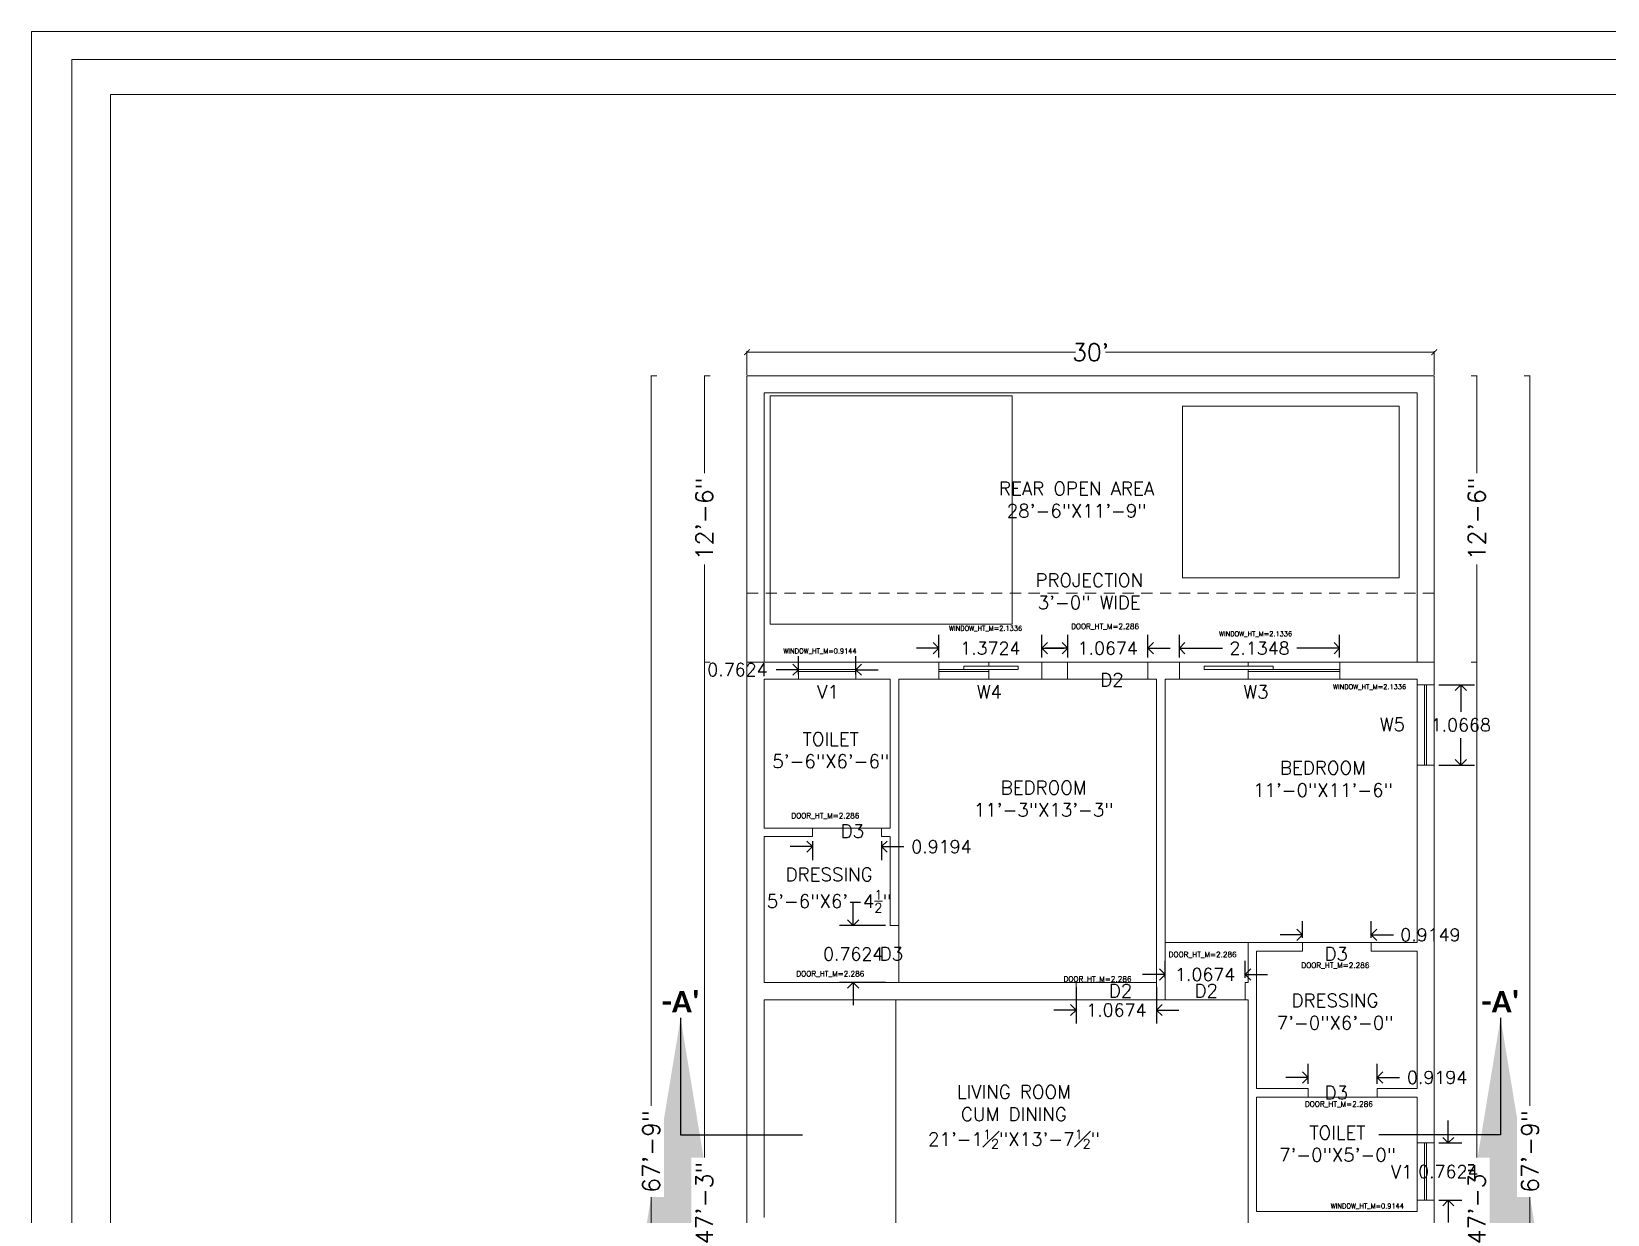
# Model space of a CAD drawing. Header units: metres. Extents: x 0 to 66.7, y 0 to 52.7.
# Drawn here: x 0 to 20.98, y 36.93 to 52.69 of the extents above; entities that cross this region are included whole.
import ezdxf

# ---------------------------------------------------------------- set-up
doc = ezdxf.new("R2010")
doc.units = ezdxf.units.M
doc.linetypes.add('DASHED', pattern=[0.75, 0.5, -0.25])
for name, color, linetype in [('BLK_1_FLR_0_BLT_UP_AREA', 25, 'Continuous'), ('BLK_1_FLR_0_NON_HABITATIONAL_DOOR_1', 210, 'Continuous'), ('BLK_1_FLR_0_NON_HABITATIONAL_DOOR_2', 210, 'Continuous'), ('BLK_1_FLR_0_NON_HABITATIONAL_DOOR_3', 210, 'Continuous'), ('BLK_1_FLR_0_NON_HABITATIONAL_DOOR_4', 210, 'Continuous'), ('BLK_1_FLR_0_REGULAR_ROOM_1', 154, 'Continuous'), ('BLK_1_FLR_0_REGULAR_ROOM_1_DOOR_1', 210, 'Continuous'), ('BLK_1_FLR_0_REGULAR_ROOM_1_WINDOW_1', 50, 'Continuous'), ('BLK_1_FLR_0_REGULAR_ROOM_2', 154, 'Continuous'), ('BLK_1_FLR_0_REGULAR_ROOM_2_DOOR_1', 210, 'Continuous'), ('BLK_1_FLR_0_REGULAR_ROOM_2_WINDOW_1', 50, 'Continuous'), ('BLK_1_FLR_0_REGULAR_ROOM_3', 154, 'Continuous'), ('BLK_1_FLR_0_REGULAR_ROOM_3_DOOR_2', 210, 'Continuous'), ('BLK_1_FLR_0_REGULAR_ROOM_3_WINDOW_1', 50, 'Continuous'), ('BLK_1_FLR_0_TOILET_1', 212, 'Continuous'), ('BLK_1_FLR_0_TOILET_1_VENTILATION', 50, 'Continuous'), ('BLK_1_FLR_0_TOILET_2', 212, 'Continuous'), ('BLK_1_FLR_0_TOILET_2_VENTILATION', 50, 'Continuous'), ('PLANTATION_TREECOVER', 7, 'Continuous'), ('SOLAR_PANEL', 7, 'Continuous')]:
    doc.layers.add(name, color=color, linetype=linetype)
for name, color, linetype, lineweight in [('DIM-DW', 173, 'Continuous', 9), ('TEXT', 7, 'Continuous', 18), ('WALL', 251, 'Continuous', 30)]:
    doc.layers.add(name, color=color, linetype=linetype, lineweight=lineweight)
doc.styles.get("Standard").update_dxf_attribs({"font": 'simplex.shx'})
doc.dimstyles.new('INSIDE 2', dxfattribs={"dimtxt": 8, "dimasz": 6, "dimexe": 0.125, "dimexo": 0.0625, "dimgap": 0.09, "dimtad": 1, "dimdec": 5, "dimzin": 3, "dimdsep": 46, "dimlunit": 4, "dimtxsty": 'Standard', "dimblk": 'ARCHTICK', "dimcen": 0.125, "dimdle": 0.125, "dimazin": 2, "dimtfac": 1, "dimtdec": 5, "dimtofl": 0, "dimtmove": 0, "dimatfit": 3, "dimfxl": 8, "dimfxlon": 1, "dimfrac": 1, "dimtolj": 1, "dimtzin": 0, "dimarcsym": 0})
doc.dimstyles.get("Standard").update_dxf_attribs({"dimtxt": 0.17, "dimasz": 0.149, "dimexe": 0.18, "dimexo": 0.0625, "dimgap": 0.09, "dimtad": 0, "dimtih": 1, "dimtoh": 1, "dimdec": 4, "dimzin": 0, "dimdsep": 46, "dimtxsty": 'Standard', "dimblk": 'OPEN90', "dimcen": 0.09, "dimadec": 0, "dimazin": 0, "dimtfac": 1, "dimtdec": 4, "dimtofl": 0, "dimtmove": 0, "dimatfit": 1, "dimldrblk": 'OPEN', "dimfxl": 1, "dimtolj": 1, "dimtzin": 0, "dimarcsym": 0})

# ---------------------------------------------------------------- blocks, each defined once
blk = doc.blocks.new('_ArchTick')
at = {"color": 0, "linetype": 'ByBlock', "const_width": 0.15}
blk.add_lwpolyline([(-0.5, -0.5), (0.5, 0.5)], dxfattribs=at)
blk = doc.blocks.new('_Open90')
at = {"color": 0, "linetype": 'ByBlock', "lineweight": -2}
for p, q in [((0, 0), (-1, 0)), ((-0.5, 0.5), (0, 0)), ((0, 0), (-0.5, -0.5))]:
    blk.add_line(p, q, dxfattribs=at)
blk = doc.blocks.new('*D271')
at = {"layer": 'BLK_1_FLR_0_REGULAR_ROOM_1_DOOR_1', "color": 0, "lineweight": -2, "transparency": 16777216}
for p, q in [((13.795, 44.354), (13.795, 44.656)), ((14.862, 44.354), (14.862, 44.656)), ((13.646, 44.476), (13.497, 44.476)), ((15.011, 44.476), (15.16, 44.476))]:
    blk.add_line(p, q, dxfattribs=at)
at = {"layer": 'DEFPOINTS', "color": 0, "lineweight": 0, "transparency": 16777216}
for p in [(13.795, 44.292), (14.862, 44.476), (14.862, 44.292)]:
    blk.add_point(p, dxfattribs=at)
at = {"layer": 'BLK_1_FLR_0_REGULAR_ROOM_1_DOOR_1', "color": 0, "lineweight": -2, "transparency": 16777216, "xscale": 0.149, "yscale": 0.149, "zscale": 0.149}
blk.add_blockref('_Open90', (13.795, 44.476), dxfattribs=at)
at = {"layer": 'BLK_1_FLR_0_REGULAR_ROOM_1_DOOR_1', "color": 0, "lineweight": -2, "transparency": 16777216, "xscale": 0.149, "yscale": 0.149, "zscale": 0.149, "rotation": 180}
blk.add_blockref('_Open90', (14.862, 44.476), dxfattribs=at)
at = {"layer": 'BLK_1_FLR_0_REGULAR_ROOM_1_DOOR_1', "color": 0, "lineweight": 0, "transparency": 16777216, "insert": (14.328, 44.476), "char_height": 0.17, "attachment_point": 5}
blk.add_mtext('\\A1;1.0674', dxfattribs=at)
blk = doc.blocks.new('_Open')
at = {"color": 0, "linetype": 'ByBlock', "lineweight": -2}
for p, q in [((-1, 0.17), (0, 0)), ((-1, -0.17), (0, 0)), ((0, 0), (-1, 0))]:
    blk.add_line(p, q, dxfattribs=at)
blk = doc.blocks.new('*D272')
at = {"layer": 'BLK_1_FLR_0_REGULAR_ROOM_3_DOOR_2', "color": 0, "lineweight": -2, "transparency": 16777216}
for p, q in [((13.909, 39.96), (13.909, 39.477)), ((14.977, 39.96), (14.977, 39.477)), ((13.76, 39.657), (13.611, 39.657)), ((15.126, 39.657), (15.275, 39.657))]:
    blk.add_line(p, q, dxfattribs=at)
at = {"layer": 'DEFPOINTS', "color": 0, "lineweight": 0, "transparency": 16777216}
for p in [(13.909, 40.022), (14.977, 40.022), (14.977, 39.657)]:
    blk.add_point(p, dxfattribs=at)
at = {"layer": 'BLK_1_FLR_0_REGULAR_ROOM_3_DOOR_2', "color": 0, "lineweight": -2, "transparency": 16777216, "xscale": 0.149, "yscale": 0.149, "zscale": 0.149}
blk.add_blockref('_Open90', (13.909, 39.657), dxfattribs=at)
at = {"layer": 'BLK_1_FLR_0_REGULAR_ROOM_3_DOOR_2', "color": 0, "lineweight": -2, "transparency": 16777216, "xscale": 0.149, "yscale": 0.149, "zscale": 0.149, "rotation": 180}
blk.add_blockref('_Open90', (14.977, 39.657), dxfattribs=at)
at = {"layer": 'BLK_1_FLR_0_REGULAR_ROOM_3_DOOR_2', "color": 0, "lineweight": 0, "transparency": 16777216, "insert": (14.443, 39.657), "char_height": 0.17, "attachment_point": 5}
blk.add_mtext('\\A1;1.0674', dxfattribs=at)
blk = doc.blocks.new('*D273')
at = {"layer": 'BLK_1_FLR_0_REGULAR_ROOM_2_DOOR_1', "color": 0, "lineweight": -2, "transparency": 16777216}
for p, q in [((15.091, 40.085), (15.091, 40.311)), ((16.158, 40.085), (16.158, 40.311)), ((14.942, 40.131), (14.793, 40.131)), ((16.307, 40.131), (16.456, 40.131))]:
    blk.add_line(p, q, dxfattribs=at)
at = {"layer": 'DEFPOINTS', "color": 0, "lineweight": 0, "transparency": 16777216}
for p in [(15.091, 40.131), (15.091, 40.022), (16.158, 40.022)]:
    blk.add_point(p, dxfattribs=at)
at = {"layer": 'BLK_1_FLR_0_REGULAR_ROOM_2_DOOR_1', "color": 0, "lineweight": -2, "transparency": 16777216, "xscale": 0.149, "yscale": 0.149, "zscale": 0.149}
blk.add_blockref('_Open90', (15.091, 40.131), dxfattribs=at)
at = {"layer": 'BLK_1_FLR_0_REGULAR_ROOM_2_DOOR_1', "color": 0, "lineweight": -2, "transparency": 16777216, "xscale": 0.149, "yscale": 0.149, "zscale": 0.149, "rotation": 180}
blk.add_blockref('_Open90', (16.158, 40.131), dxfattribs=at)
at = {"layer": 'BLK_1_FLR_0_REGULAR_ROOM_2_DOOR_1', "color": 0, "lineweight": 0, "transparency": 16777216, "insert": (15.625, 40.131), "char_height": 0.17, "attachment_point": 5}
blk.add_mtext('\\A1;1.0674', dxfattribs=at)
blk = doc.blocks.new('*D275')
at = {"layer": 'BLK_1_FLR_0_REGULAR_ROOM_1_WINDOW_1', "color": 0, "lineweight": -2, "transparency": 16777216}
for p, q in [((12.079, 44.354), (12.079, 44.656)), ((13.452, 44.354), (13.452, 44.656)), ((11.93, 44.476), (11.781, 44.476)), ((13.601, 44.476), (13.75, 44.476))]:
    blk.add_line(p, q, dxfattribs=at)
at = {"layer": 'DEFPOINTS', "color": 0, "lineweight": 0, "transparency": 16777216}
for p in [(12.079, 44.476), (12.079, 44.292), (13.452, 44.292)]:
    blk.add_point(p, dxfattribs=at)
at = {"layer": 'BLK_1_FLR_0_REGULAR_ROOM_1_WINDOW_1', "color": 0, "lineweight": -2, "transparency": 16777216, "xscale": 0.149, "yscale": 0.149, "zscale": 0.149}
blk.add_blockref('_Open90', (12.079, 44.476), dxfattribs=at)
at = {"layer": 'BLK_1_FLR_0_REGULAR_ROOM_1_WINDOW_1', "color": 0, "lineweight": -2, "transparency": 16777216, "xscale": 0.149, "yscale": 0.149, "zscale": 0.149, "rotation": 180}
blk.add_blockref('_Open90', (13.452, 44.476), dxfattribs=at)
at = {"layer": 'BLK_1_FLR_0_REGULAR_ROOM_1_WINDOW_1', "color": 0, "lineweight": 0, "transparency": 16777216, "insert": (12.765, 44.476), "char_height": 0.17, "attachment_point": 5}
blk.add_mtext('\\A1;1.3724', dxfattribs=at)
blk = doc.blocks.new('*D276')
at = {"layer": 'BLK_1_FLR_0_REGULAR_ROOM_2_WINDOW_1', "color": 0, "lineweight": -2, "transparency": 16777216}
for p, q in [((15.282, 44.354), (15.282, 44.656)), ((17.416, 44.354), (17.416, 44.656)), ((15.431, 44.476), (15.854, 44.476)), ((17.267, 44.476), (16.844, 44.476))]:
    blk.add_line(p, q, dxfattribs=at)
at = {"layer": 'DEFPOINTS', "color": 0, "lineweight": 0, "transparency": 16777216}
for p in [(15.282, 44.292), (17.416, 44.476), (17.416, 44.292)]:
    blk.add_point(p, dxfattribs=at)
at = {"layer": 'BLK_1_FLR_0_REGULAR_ROOM_2_WINDOW_1', "color": 0, "lineweight": -2, "transparency": 16777216, "xscale": 0.149, "yscale": 0.149, "zscale": 0.149, "rotation": 180}
blk.add_blockref('_Open90', (15.282, 44.476), dxfattribs=at)
at = {"layer": 'BLK_1_FLR_0_REGULAR_ROOM_2_WINDOW_1', "color": 0, "lineweight": -2, "transparency": 16777216, "xscale": 0.149, "yscale": 0.149, "zscale": 0.149}
blk.add_blockref('_Open90', (17.416, 44.476), dxfattribs=at)
at = {"layer": 'BLK_1_FLR_0_REGULAR_ROOM_2_WINDOW_1', "color": 0, "lineweight": 0, "transparency": 16777216, "insert": (16.349, 44.476), "char_height": 0.17, "attachment_point": 5}
blk.add_mtext('\\A1;2.1348', dxfattribs=at)
blk = doc.blocks.new('*D277')
at = {"layer": 'BLK_1_FLR_0_REGULAR_ROOM_3_WINDOW_1', "color": 0, "lineweight": -2, "transparency": 16777216}
for p, q in [((18.737, 43.987), (19.209, 43.987)), ((19.029, 43.838), (19.029, 43.629)), ((19.029, 43.069), (19.029, 43.279)), ((18.737, 42.92), (19.209, 42.92))]:
    blk.add_line(p, q, dxfattribs=at)
at = {"layer": 'DEFPOINTS', "color": 0, "lineweight": 0, "transparency": 16777216}
for p in [(18.674, 43.987), (18.674, 42.92), (19.029, 42.92)]:
    blk.add_point(p, dxfattribs=at)
at = {"layer": 'BLK_1_FLR_0_REGULAR_ROOM_3_WINDOW_1', "color": 0, "lineweight": -2, "transparency": 16777216, "xscale": 0.149, "yscale": 0.149, "zscale": 0.149}
for p, rotation in [((19.029, 43.987), 90), ((19.029, 42.92), 270)]:
    blk.add_blockref('_Open90', p, dxfattribs=dict(at, rotation=rotation))
at = {"layer": 'BLK_1_FLR_0_REGULAR_ROOM_3_WINDOW_1', "color": 0, "lineweight": 0, "transparency": 16777216, "insert": (19.029, 43.454), "char_height": 0.17, "attachment_point": 5}
blk.add_mtext('\\A1;1.0668', dxfattribs=at)
blk = doc.blocks.new('*D281')
at = {"layer": 'BLK_1_FLR_0_NON_HABITATIONAL_DOOR_1', "color": 0, "lineweight": -2, "transparency": 16777216}
for p, q in [((10.248, 41.833), (10.099, 41.833)), ((10.397, 41.904), (10.397, 41.653)), ((11.317, 41.904), (11.317, 41.653)), ((11.466, 41.833), (11.615, 41.833))]:
    blk.add_line(p, q, dxfattribs=at)
at = {"layer": 'DEFPOINTS', "color": 0, "lineweight": 0, "transparency": 16777216}
for p in [(10.397, 41.967), (11.317, 41.967), (11.317, 41.833)]:
    blk.add_point(p, dxfattribs=at)
at = {"layer": 'BLK_1_FLR_0_NON_HABITATIONAL_DOOR_1', "color": 0, "lineweight": -2, "transparency": 16777216, "xscale": 0.149, "yscale": 0.149, "zscale": 0.149}
blk.add_blockref('_Open90', (10.397, 41.833), dxfattribs=at)
at = {"layer": 'BLK_1_FLR_0_NON_HABITATIONAL_DOOR_1', "color": 0, "lineweight": -2, "transparency": 16777216, "xscale": 0.149, "yscale": 0.149, "zscale": 0.149, "rotation": 180}
blk.add_blockref('_Open90', (11.317, 41.833), dxfattribs=at)
at = {"layer": 'BLK_1_FLR_0_NON_HABITATIONAL_DOOR_1', "color": 0, "lineweight": 0, "transparency": 16777216, "insert": (12.114, 41.833), "char_height": 0.17, "attachment_point": 5}
blk.add_mtext('\\A1;0.9194', dxfattribs=at)
blk = doc.blocks.new('*D283')
at = {"layer": 'BLK_1_FLR_0_NON_HABITATIONAL_DOOR_2', "color": 0, "lineweight": -2, "transparency": 16777216}
for p, q in [((16.997, 38.674), (16.997, 38.94)), ((17.916, 38.674), (17.916, 38.94)), ((16.848, 38.76), (16.699, 38.76)), ((18.065, 38.76), (18.214, 38.76))]:
    blk.add_line(p, q, dxfattribs=at)
at = {"layer": 'DEFPOINTS', "color": 0, "lineweight": 0, "transparency": 16777216}
for p in [(16.997, 38.612), (17.916, 38.76), (17.916, 38.612)]:
    blk.add_point(p, dxfattribs=at)
at = {"layer": 'BLK_1_FLR_0_NON_HABITATIONAL_DOOR_2', "color": 0, "lineweight": -2, "transparency": 16777216, "xscale": 0.149, "yscale": 0.149, "zscale": 0.149}
blk.add_blockref('_Open90', (16.997, 38.76), dxfattribs=at)
at = {"layer": 'BLK_1_FLR_0_NON_HABITATIONAL_DOOR_2', "color": 0, "lineweight": -2, "transparency": 16777216, "xscale": 0.149, "yscale": 0.149, "zscale": 0.149, "rotation": 180}
blk.add_blockref('_Open90', (17.916, 38.76), dxfattribs=at)
at = {"layer": 'BLK_1_FLR_0_NON_HABITATIONAL_DOOR_2', "color": 0, "lineweight": 0, "transparency": 16777216, "insert": (18.713, 38.76), "char_height": 0.17, "attachment_point": 5}
blk.add_mtext('\\A1;0.9194', dxfattribs=at)
blk = doc.blocks.new('*D284')
at = {"layer": 'BLK_1_FLR_0_NON_HABITATIONAL_DOOR_3', "color": 0, "lineweight": -2, "transparency": 16777216}
for p, q in [((10.939, 40.934), (10.939, 41.083)), ((11.369, 40.785), (10.759, 40.785)), ((11.369, 40.022), (10.759, 40.022)), ((10.939, 39.873), (10.939, 39.724))]:
    blk.add_line(p, q, dxfattribs=at)
at = {"layer": 'DEFPOINTS', "color": 0, "lineweight": 0, "transparency": 16777216}
for p in [(11.431, 40.785), (10.939, 40.022), (11.431, 40.022)]:
    blk.add_point(p, dxfattribs=at)
at = {"layer": 'BLK_1_FLR_0_NON_HABITATIONAL_DOOR_3', "color": 0, "lineweight": -2, "transparency": 16777216, "xscale": 0.149, "yscale": 0.149, "zscale": 0.149}
for p, rotation in [((10.939, 40.785), 270), ((10.939, 40.022), 90)]:
    blk.add_blockref('_Open90', p, dxfattribs=dict(at, rotation=rotation))
at = {"layer": 'BLK_1_FLR_0_NON_HABITATIONAL_DOOR_3', "color": 0, "lineweight": 0, "transparency": 16777216, "insert": (10.939, 40.404), "char_height": 0.17, "attachment_point": 5}
blk.add_mtext('\\A1;0.7624', dxfattribs=at)
blk = doc.blocks.new('*D285')
at = {"layer": 'BLK_1_FLR_0_NON_HABITATIONAL_DOOR_4', "color": 0, "lineweight": -2, "transparency": 16777216}
for p, q in [((16.921, 40.618), (16.921, 40.839)), ((17.836, 40.618), (17.836, 40.839)), ((16.772, 40.659), (16.623, 40.659)), ((17.985, 40.659), (18.134, 40.659))]:
    blk.add_line(p, q, dxfattribs=at)
at = {"layer": 'DEFPOINTS', "color": 0, "lineweight": 0, "transparency": 16777216}
for p in [(16.921, 40.556), (17.836, 40.659), (17.836, 40.556)]:
    blk.add_point(p, dxfattribs=at)
at = {"layer": 'BLK_1_FLR_0_NON_HABITATIONAL_DOOR_4', "color": 0, "lineweight": -2, "transparency": 16777216, "xscale": 0.149, "yscale": 0.149, "zscale": 0.149}
blk.add_blockref('_Open90', (16.921, 40.659), dxfattribs=at)
at = {"layer": 'BLK_1_FLR_0_NON_HABITATIONAL_DOOR_4', "color": 0, "lineweight": -2, "transparency": 16777216, "xscale": 0.149, "yscale": 0.149, "zscale": 0.149, "rotation": 180}
blk.add_blockref('_Open90', (17.836, 40.659), dxfattribs=at)
at = {"layer": 'BLK_1_FLR_0_NON_HABITATIONAL_DOOR_4', "color": 0, "lineweight": 0, "transparency": 16777216, "insert": (18.624, 40.659), "char_height": 0.17, "attachment_point": 5}
blk.add_mtext('\\A1;0.9149', dxfattribs=at)
blk = doc.blocks.new('*D287')
at = {"layer": 'BLK_1_FLR_0_TOILET_1_VENTILATION', "color": 0, "lineweight": -2, "transparency": 16777216}
for p, q in [((10.211, 44.126), (10.211, 44.37)), ((10.974, 44.126), (10.974, 44.37)), ((10.062, 44.19), (9.913, 44.19)), ((11.123, 44.19), (11.272, 44.19))]:
    blk.add_line(p, q, dxfattribs=at)
at = {"layer": 'DEFPOINTS', "color": 0, "lineweight": 0, "transparency": 16777216}
for p in [(10.211, 44.19), (10.211, 44.063), (10.974, 44.063)]:
    blk.add_point(p, dxfattribs=at)
at = {"layer": 'BLK_1_FLR_0_TOILET_1_VENTILATION', "color": 0, "lineweight": -2, "transparency": 16777216, "xscale": 0.149, "yscale": 0.149, "zscale": 0.149}
blk.add_blockref('_Open90', (10.211, 44.19), dxfattribs=at)
at = {"layer": 'BLK_1_FLR_0_TOILET_1_VENTILATION', "color": 0, "lineweight": -2, "transparency": 16777216, "xscale": 0.149, "yscale": 0.149, "zscale": 0.149, "rotation": 180}
blk.add_blockref('_Open90', (10.974, 44.19), dxfattribs=at)
at = {"layer": 'BLK_1_FLR_0_TOILET_1_VENTILATION', "color": 0, "lineweight": 0, "transparency": 16777216, "insert": (9.398, 44.19), "char_height": 0.17, "attachment_point": 5}
blk.add_mtext('\\A1;0.7624', dxfattribs=at)
blk = doc.blocks.new('*D288')
at = {"layer": 'BLK_1_FLR_0_TOILET_2_VENTILATION', "color": 0, "lineweight": -2, "transparency": 16777216}
for p, q in [((18.862, 38.036), (18.862, 38.185)), ((18.737, 37.887), (19.042, 37.887)), ((18.737, 37.125), (19.042, 37.125)), ((18.862, 36.976), (18.862, 36.827))]:
    blk.add_line(p, q, dxfattribs=at)
at = {"layer": 'DEFPOINTS', "color": 0, "lineweight": 0, "transparency": 16777216}
for p in [(18.674, 37.887), (18.674, 37.125), (18.862, 37.125)]:
    blk.add_point(p, dxfattribs=at)
at = {"layer": 'BLK_1_FLR_0_TOILET_2_VENTILATION', "color": 0, "lineweight": -2, "transparency": 16777216, "xscale": 0.149, "yscale": 0.149, "zscale": 0.149}
for p, rotation in [((18.862, 37.887), 270), ((18.862, 37.125), 90)]:
    blk.add_blockref('_Open90', p, dxfattribs=dict(at, rotation=rotation))
at = {"layer": 'BLK_1_FLR_0_TOILET_2_VENTILATION', "color": 0, "lineweight": 0, "transparency": 16777216, "insert": (18.862, 37.506), "char_height": 0.17, "attachment_point": 5}
blk.add_mtext('\\A1;0.7624', dxfattribs=at)

msp = doc.modelspace()

# ---------------------------------------------------------------- linework, layer by layer
at = {"linetype": 'DASHED', "lineweight": 0, "ltscale": 0.3}
msp.add_line((18.6744, 45.20691), (9.52506, 45.20691), dxfattribs=at)
at = {"lineweight": 0}
for p, q in [((9.52506, 29.88176), (9.52506, 44.29197)), ((9.52506, 44.29197), (10.21126, 44.29197)), ((10.21126, 44.06324), (10.21126, 44.29197)), ((10.97371, 44.29197), (10.21126, 44.29197)), ((10.97371, 44.29197), (11.65991, 44.29197)), ((10.97371, 44.06324), (10.97371, 44.29197)), ((11.43118, 44.29197), (12.07925, 44.29197)), ((11.65991, 44.29197), (13.79476, 44.29197)), ((12.07925, 44.29197), (12.07925, 44.06324)), ((12.74507, 44.29197), (12.07925, 44.29197)), ((12.74507, 44.29197), (12.74507, 44.23669)), ((12.74507, 44.29197), (13.45166, 44.29197)), ((13.45166, 44.29197), (13.79476, 44.29197)), ((13.45166, 44.29197), (13.45166, 44.06324)), ((13.79476, 44.29197), (13.79476, 44.06324)), ((14.86218, 44.29197), (15.28152, 44.29197)), ((14.86218, 44.29197), (14.86218, 44.06324)), ((18.40755, 44.29197), (15.20528, 44.29197)), ((15.28152, 44.29197), (15.28152, 44.06324)), ((16.19646, 44.29197), (15.28152, 44.29197)), ((16.19646, 44.29197), (17.41637, 44.29197)), ((16.19646, 44.29197), (16.19646, 44.23669)), ((17.41637, 44.29197), (18.6744, 44.29197)), ((17.41637, 44.29197), (17.41637, 44.06324)), ((18.6744, 44.29197), (18.6744, 43.98699)), ((9.7538, 42.08088), (9.7538, 44.06324)), ((9.7538, 44.06324), (10.21126, 44.06324)), ((10.97371, 44.19031), (10.21126, 44.19031)), ((10.97371, 44.1649), (10.21126, 44.1649)), ((10.97371, 44.06324), (10.21126, 44.06324)), ((10.97371, 44.06324), (11.43118, 44.06324)), ((11.43118, 42.08088), (11.43118, 44.06324)), ((11.54554, 44.06324), (11.54554, 40.78473)), ((11.54554, 44.06324), (12.07925, 44.06324)), ((11.54554, 44.06324), (11.65991, 44.06324)), ((12.07925, 44.19031), (12.74507, 44.19031)), ((12.07925, 44.1649), (12.74507, 44.1649)), ((12.07925, 44.06324), (12.74507, 44.06324)), ((12.74507, 44.06324), (12.74507, 44.19031)), ((12.74507, 44.06324), (13.45166, 44.06324)), ((13.45166, 44.06324), (13.79476, 44.06324)), ((14.86218, 44.06324), (14.97655, 44.06324)), ((14.97655, 44.06324), (14.97655, 39.79355)), ((15.09091, 44.06324), (15.09091, 39.79355)), ((15.09091, 44.06324), (15.28152, 44.06324)), ((17.41637, 44.06324), (15.28152, 44.06324)), ((17.41637, 44.19031), (16.19646, 44.19031)), ((16.19646, 44.06324), (16.19646, 44.19031)), ((17.41637, 44.1649), (16.19646, 44.1649)), ((17.41637, 44.06324), (18.44567, 44.06324)), ((18.44567, 44.06324), (18.44567, 43.98699)), ((18.44567, 43.98699), (18.6744, 43.98699)), ((18.44567, 43.98699), (18.44567, 43.07206)), ((18.54733, 43.98699), (18.54733, 42.92176)), ((18.57275, 43.98699), (18.57275, 42.92176)), ((18.6744, 43.98699), (18.6744, 43.07206)), ((18.44567, 43.07206), (18.44567, 40.55599)), ((18.6744, 43.07206), (18.6744, 37.88743)), ((18.44567, 42.92019), (18.6744, 42.92019)), ((9.7538, 42.08088), (10.55436, 42.08088)), ((9.7538, 40.02228), (9.7538, 41.96652)), ((9.7538, 41.96652), (10.39741, 41.96652)), ((10.39741, 42.08088), (10.39741, 41.96652)), ((11.31681, 42.08088), (11.43118, 42.08088)), ((11.31681, 42.08088), (11.31681, 41.96652)), ((11.31681, 41.96652), (11.43118, 41.96652)), ((11.43118, 41.96652), (11.43118, 40.78473)), ((11.43118, 40.78473), (11.54554, 40.78473)), ((16.19646, 40.55599), (16.19646, 40.02228)), ((16.19646, 40.55599), (16.92078, 40.55599)), ((16.92078, 40.44162), (16.92078, 40.55599)), ((17.83572, 40.55599), (18.44567, 40.55599)), ((17.83572, 40.44162), (17.83572, 40.55599)), ((16.31083, 40.44162), (16.31083, 38.61176)), ((16.31083, 40.44162), (16.92078, 40.44162)), ((17.83572, 40.44162), (18.44567, 40.44162)), ((18.44567, 40.44162), (18.44567, 38.61176)), ((9.7538, 40.02228), (13.90912, 40.02228)), ((13.90912, 40.02228), (13.90912, 39.79355)), ((16.15834, 40.02228), (16.15834, 39.79355)), ((16.15834, 40.02228), (16.19646, 40.02228)), ((9.7538, 36.89626), (9.7538, 39.79355)), ((9.7538, 39.79355), (13.90912, 39.79355)), ((14.97655, 39.79355), (15.09091, 39.79355)), ((16.15834, 39.79355), (16.19646, 39.79355)), ((16.19646, 39.79355), (16.19646, 35.63822)), ((16.31083, 38.61176), (16.99703, 38.61176)), ((16.99703, 38.61176), (16.99703, 38.49739)), ((17.91643, 38.61176), (18.44567, 38.61176)), ((17.91643, 38.61176), (17.91643, 38.49739)), ((16.31083, 38.49739), (16.31083, 36.9725)), ((16.31083, 38.49739), (16.99703, 38.49739)), ((17.75947, 38.49739), (18.44567, 38.49739)), ((18.44567, 38.49739), (18.44567, 37.88743)), ((18.44567, 37.88743), (18.6744, 37.88743)), ((18.44567, 37.88743), (18.44567, 37.12499)), ((18.54733, 37.88743), (18.54733, 37.12499)), ((18.57275, 37.88743), (18.57275, 37.12499)), ((18.6744, 37.88743), (18.6744, 37.12499)), ((16.31083, 36.9725), (18.44567, 36.9725)), ((18.44567, 37.12499), (18.44567, 36.9725)), ((18.44567, 37.12499), (18.6744, 37.12499)), ((18.6744, 37.12499), (18.6744, 36.40067))]:
    msp.add_line(p, q, dxfattribs=at)
for points in [[(0, 0), (0, 52.68901), (66.70833, 52.68901), (66.70833, 0)], [(0.5355, 0.37263), (0.5355, 52.31639), (66.3357, 52.31639), (66.3357, 0.37263)], [(1.05197, 0.83841), (1.05197, 51.8506), (65.86992, 51.8506), (65.86992, 0.83841)], [(13.13563, 44.23669), (12.41297, 44.23669), (12.41297, 44.19031), (13.13563, 44.19031)], [(15.61363, 44.23669), (16.52856, 44.23669), (16.52856, 44.19031), (15.61363, 44.19031)], [(16.92078, 40.55599), (16.92078, 40.55599), (16.92078, 40.55599), (16.92078, 40.55599)]]:
    msp.add_lwpolyline(points, close=True, dxfattribs=at)
for points in [[(18.6744, 44.29197), (18.6744, 48.1042), (9.52506, 48.1042), (9.52506, 44.29197)], [(18.44567, 44.29197), (18.44567, 47.87546), (9.7538, 47.87546), (9.7538, 44.29197)]]:
    msp.add_lwpolyline(points, dxfattribs=at)
at = {"layer": 'BLK_1_FLR_0_BLT_UP_AREA', "color": 25, "lineweight": 0}
msp.add_lwpolyline([(9.52506, 44.29197), (18.6744, 44.29197), (18.6744, 31.02543), (14.65886, 31.02543), (14.65886, 29.88176), (9.52506, 29.88176), (9.52506, 44.29197)], close=True, dxfattribs=at)
at = {"layer": 'BLK_1_FLR_0_REGULAR_ROOM_1', "color": 2, "lineweight": 0}
msp.add_lwpolyline([(11.54554, 44.06324), (14.97655, 44.06324), (14.97655, 40.02228), (11.54554, 40.02228)], close=True, dxfattribs=at)
at = {"layer": 'BLK_1_FLR_0_REGULAR_ROOM_2', "color": 2, "lineweight": 0}
msp.add_lwpolyline([(18.44567, 40.55599), (15.09091, 40.55599), (15.09091, 44.06324), (18.44567, 44.06324)], close=True, dxfattribs=at)
at = {"layer": 'BLK_1_FLR_0_REGULAR_ROOM_3', "color": 3, "lineweight": 0}
msp.add_lwpolyline([(16.19646, 35.63822), (11.50742, 35.63822), (11.50742, 39.79355), (16.19646, 39.79355)], close=True, dxfattribs=at)
at = {"layer": 'BLK_1_FLR_0_TOILET_1', "lineweight": 0}
msp.add_lwpolyline([(9.7538, 44.06324), (11.43118, 44.06324), (11.43118, 42.08088), (9.7538, 42.08088)], close=True, dxfattribs=at)
at = {"layer": 'BLK_1_FLR_0_TOILET_2', "lineweight": 0}
msp.add_lwpolyline([(16.31083, 38.49739), (18.44567, 38.49739), (18.44567, 36.9725), (16.31083, 36.9725)], close=True, dxfattribs=at)
at = {"layer": 'DIM-DW', "lineweight": 0, "ltscale": 10}
for p, q in [((9.52506, 48.11691), (9.52506, 48.43041)), ((18.6744, 48.11691), (18.6744, 48.43041))]:
    msp.add_line(p, q, dxfattribs=at)
at = {"layer": 'PLANTATION_TREECOVER', "lineweight": 0}
msp.add_lwpolyline([(9.83595, 47.8359), (13.05515, 47.8359), (13.05515, 44.79422), (9.83595, 44.79422)], close=True, dxfattribs=at)
at = {"layer": 'SOLAR_PANEL', "lineweight": 0}
msp.add_lwpolyline([(15.32302, 47.6984), (18.206, 47.6984), (18.206, 45.41414), (15.32302, 45.41414)], close=True, dxfattribs=at)
at = {"layer": 'WALL', "lineweight": 0}
for p, q in [((9.52506, 48.41771), (13.90095, 48.41771)), ((18.6744, 48.41771), (14.29852, 48.41771)), ((8.32665, 48.1042), (8.24583, 48.1042)), ((8.25041, 48.09962), (8.25041, 38.16885)), ((9.03443, 48.1042), (8.95361, 48.1042)), ((8.95819, 48.09962), (8.95819, 46.58248)), ((19.16504, 48.1042), (19.24586, 48.1042)), ((19.24128, 48.09962), (19.24128, 46.58248)), ((19.87282, 48.1042), (19.95364, 48.1042)), ((19.94906, 48.09962), (19.94906, 38.16885)), ((8.95819, 44.29655), (8.95819, 45.81369)), ((19.24128, 44.29655), (19.24128, 45.81369)), ((9.03443, 44.29197), (8.95361, 44.29197)), ((9.03443, 44.29197), (8.95361, 44.29197)), ((8.95819, 44.2874), (8.95819, 37.48663)), ((19.16504, 44.29197), (19.24586, 44.29197)), ((19.16504, 44.29197), (19.24586, 44.29197)), ((19.24128, 44.2874), (19.24128, 37.48663)), ((8.25041, 27.44651), (8.25041, 37.37728)), ((19.94906, 27.44651), (19.94906, 37.37728))]:
    msp.add_line(p, q, dxfattribs=at)
for points in [[(8.24964, 48.09962), (8.25117, 48.09962), (8.25041, 48.1042)], [(8.95742, 48.09962), (8.95895, 48.09962), (8.95819, 48.1042)], [(19.24052, 48.09962), (19.24204, 48.09962), (19.24128, 48.1042)], [(19.9483, 48.09962), (19.94982, 48.09962), (19.94906, 48.1042)], [(8.95742, 44.29655), (8.95895, 44.29655), (8.95819, 44.29197)], [(8.95742, 44.2874), (8.95895, 44.2874), (8.95819, 44.29197)], [(19.24052, 44.29655), (19.24204, 44.29655), (19.24128, 44.29197)], [(19.24052, 44.2874), (19.24204, 44.2874), (19.24128, 44.29197)]]:
    msp.add_solid(points, dxfattribs=at)

# ---------------------------------------------------------------- block references
at = {"layer": 'DIM-DW', "lineweight": 0, "ltscale": 10, "xscale": 0.0762445093815335, "yscale": 0.0762445093815335, "zscale": 0.0762445093815335, "rotation": 180}
msp.add_blockref('_ArchTick', (9.52506, 48.41771), dxfattribs=at)
at = {"layer": 'DIM-DW', "lineweight": 0, "ltscale": 10, "xscale": 0.0762445093815335, "yscale": 0.0762445093815335, "zscale": 0.0762445093815335}
msp.add_blockref('_ArchTick', (18.6744, 48.41771), dxfattribs=at)

# ---------------------------------------------------------------- texts
at = {"lineweight": 0, "char_height": 0.2859169}
for insert, attachment_point in [((9.85826, 39.91072), 3), ((18.34121, 39.91072), 1)]:
    msp.add_mtext_dynamic_manual_height_columns("\\A1;\\pxqc;{\\fCalibri|b1|i0|c0|p34;-A'}", width=2.431164, gutter_width=0.02383, heights=[2.60308], dxfattribs=dict(at, insert=insert, attachment_point=attachment_point))
at = {"layer": 'BLK_1_FLR_0_NON_HABITATIONAL_DOOR_1', "lineweight": 0, "insert": (10.11644, 42.281), "char_height": 0.0713353, "width": 1.0036879, "attachment_point": 1}
msp.add_mtext('DOOR_HT_M=2.286', dxfattribs=at)
at = {"layer": 'BLK_1_FLR_0_NON_HABITATIONAL_DOOR_2', "lineweight": 0, "insert": (16.95297, 38.44069), "char_height": 0.0713353, "width": 1.0036879, "attachment_point": 1}
msp.add_mtext('DOOR_HT_M=2.286', dxfattribs=at)
at = {"layer": 'BLK_1_FLR_0_NON_HABITATIONAL_DOOR_3', "lineweight": 0, "insert": (10.18252, 40.17617), "char_height": 0.0713353, "width": 1.0036879, "attachment_point": 1}
msp.add_mtext('DOOR_HT_M=2.286', dxfattribs=at)
at = {"layer": 'BLK_1_FLR_0_NON_HABITATIONAL_DOOR_4', "lineweight": 0, "insert": (16.90674, 40.28898), "char_height": 0.0713353, "width": 1.0036879, "attachment_point": 1}
msp.add_mtext('DOOR_HT_M=2.286', dxfattribs=at)
at = {"layer": 'BLK_1_FLR_0_REGULAR_ROOM_1_DOOR_1', "lineweight": 0, "insert": (13.84057, 44.80212), "char_height": 0.0713353, "width": 1.0036879, "attachment_point": 1}
msp.add_mtext('DOOR_HT_M=2.286', dxfattribs=at)
at = {"layer": 'BLK_1_FLR_0_REGULAR_ROOM_1_WINDOW_1', "lineweight": 0, "insert": (12.21449, 44.77304), "char_height": 0.0647561, "width": 1.1063572, "attachment_point": 1}
msp.add_mtext('WINDOW_HT_M=2.1336', dxfattribs=at)
at = {"layer": 'BLK_1_FLR_0_REGULAR_ROOM_2_DOOR_1', "lineweight": 0, "insert": (15.13984, 40.43221), "char_height": 0.0713353, "width": 1.0036879, "attachment_point": 1}
msp.add_mtext('DOOR_HT_M=2.286', dxfattribs=at)
at = {"layer": 'BLK_1_FLR_0_REGULAR_ROOM_2_WINDOW_1', "lineweight": 0, "insert": (15.80919, 44.70005), "char_height": 0.0647561, "width": 1.1063572, "attachment_point": 1}
msp.add_mtext('WINDOW_HT_M=2.1336', dxfattribs=at)
at = {"layer": 'BLK_1_FLR_0_REGULAR_ROOM_3_DOOR_2', "lineweight": 0, "insert": (13.73992, 40.1055), "char_height": 0.0713353, "width": 1.0036879, "attachment_point": 1}
msp.add_mtext('DOOR_HT_M=2.286', dxfattribs=at)
at = {"layer": 'BLK_1_FLR_0_REGULAR_ROOM_3_WINDOW_1', "lineweight": 0, "insert": (17.32687, 43.99456), "char_height": 0.0647561, "width": 1.1063572, "attachment_point": 1}
msp.add_mtext('WINDOW_HT_M=2.1336', dxfattribs=at)
at = {"layer": 'BLK_1_FLR_0_TOILET_1_VENTILATION', "lineweight": 0, "insert": (10.01082, 44.4706), "char_height": 0.0647561, "width": 1.1063572, "attachment_point": 1}
msp.add_mtext('WINDOW_HT_M=0.9144', dxfattribs=at)
at = {"layer": 'BLK_1_FLR_0_TOILET_2_VENTILATION', "lineweight": 0, "insert": (17.29761, 37.07911), "char_height": 0.0647561, "width": 1.1063572, "attachment_point": 1}
msp.add_mtext('WINDOW_HT_M=0.9144', dxfattribs=at)
at = {"layer": 'TEXT', "lineweight": 0, "char_height": 0.1779039, "attachment_point": 3}
for s, insert, width in [('\\A1;\\pxqc;REAR OPEN AREA\\P28\'-6"X11\'-9"', (15.19069, 46.69093), 2.5536108), ('\\A1;\\pxqc;PROJECTION\\P3\'-0" WIDE', (14.83047, 45.46977), 1.4974644), ('\\A1;\\pxqc;D2', (15.1329, 44.14492), 1.4974644), ('\\A1;\\pxqc;V1', (11.35236, 43.98399), 1.4974644), ('\\A1;\\pxqc;W4', (13.50156, 43.98399), 1.4974644), ('\\A1;\\pxqc;W3', (17.0502, 43.98399), 1.4974644), ('\\A1;\\pxqc;W5', (18.86602, 43.55054), 1.4974644), ('\\A1;\\pxqc;TOILET 5\'-6"X6\'-6"', (11.38886, 43.35524), 1.4974644), ('\\A1;\\pxqc;BEDROOM\\P11\'-0"X11\'-6"', (18.46978, 42.97194), 2.5536108), ('\\A1;\\pxqc;BEDROOM\\P11\'-3"X13\'-3"', (14.75197, 42.70771), 2.5536108), ('\\A1;\\pxqc;D3', (11.67769, 42.12962), 1.4974644), ('\\A1;\\pxqc;DRESSING\\P5\'-6"X6\'-4{\\H0.7x;\\S1/2;}"', (11.89595, 41.5521), 2.5536108), ('\\A1;\\pxqc;D3', (12.19672, 40.49355), 1.4974644), ('\\A1;\\pxqc;D3', (18.11844, 40.49355), 1.4974644), ('\\A1;\\pxqc;D2', (15.24674, 40.00356), 1.4974644), ('\\A1;\\pxqc;D2', (16.3874, 40.00356), 1.4974644), ('\\A1;\\pxqc;DRESSING\\P7\'-0{\\H1x;"X6\'-0\\H1x;"}', (18.63154, 39.87275), 2.5536108), ('\\A1;\\pxqc;LIVING ROOM \\PCUM DINING 21\'-1{\\H0.7x;\\S1#2;\\H1.42857x;"X13\'-7\\H0.7x;\\S1#2;\\H1.42857x;"}', (14.35587, 38.65511), 2.5536108), ('\\A1;\\pxqc;D3', (18.11844, 38.64608), 1.4974644), ('\\A1;\\pxqc;TOILET 7\'-0"X5\'-0"', (18.13571, 38.11298), 1.4974644), ('\\A1;\\pxqc;V1', (18.99026, 37.59225), 1.4974644)]:
    msp.add_mtext(s, dxfattribs=dict(at, insert=insert, width=width))
at = {"layer": 'WALL', "lineweight": 0, "insert": (14.09973, 48.41771), "char_height": 0.228734, "attachment_point": 5}
msp.add_mtext("\\A1;30'", dxfattribs=at)

# ---------------------------------------------------------------- dimensions: what is measured, and where the dimension line sits
at = {"layer": 'BLK_1_FLR_0_NON_HABITATIONAL_DOOR_1', "lineweight": 0}
dim = msp.add_linear_dim(base=(11.31681, 41.83271), p1=(10.39741, 41.96652), p2=(11.31681, 41.96652), dimstyle='Standard', dxfattribs=at)
dim.commit()
dim.dimension.update_dxf_attribs({"geometry": '*D281', "text_midpoint": (12.11362, 41.83271)})
at = {"layer": 'BLK_1_FLR_0_NON_HABITATIONAL_DOOR_2', "lineweight": 0}
dim = msp.add_linear_dim(base=(17.91643, 38.7598), p1=(16.99703, 38.61176), p2=(17.91643, 38.61176), dimstyle='Standard', dxfattribs=at)
dim.commit()
dim.dimension.update_dxf_attribs({"geometry": '*D283', "text_midpoint": (18.71324, 38.7598)})
at = {"layer": 'BLK_1_FLR_0_NON_HABITATIONAL_DOOR_3', "lineweight": 0}
dim = msp.add_linear_dim(base=(10.938724, 40.02228), p1=(11.431176, 40.784725), p2=(11.431176, 40.02228), angle=90, dimstyle='Standard', dxfattribs=at)
dim.commit()
dim.dimension.update_dxf_attribs({"geometry": '*D284', "text_midpoint": (10.938724, 40.403503)})
at = {"layer": 'BLK_1_FLR_0_NON_HABITATIONAL_DOOR_4', "lineweight": 0}
dim = msp.add_linear_dim(base=(17.83572, 40.65883), p1=(16.92078, 40.55599), p2=(17.83572, 40.55599), dimstyle='Standard', dxfattribs=at)
dim.commit()
dim.dimension.update_dxf_attribs({"geometry": '*D285', "text_midpoint": (18.62443, 40.65883)})
at = {"layer": 'BLK_1_FLR_0_REGULAR_ROOM_1_DOOR_1', "lineweight": 0}
dim = msp.add_linear_dim(base=(14.86218, 44.47635), p1=(13.79476, 44.29197), p2=(14.86218, 44.29197), dimstyle='Standard', dxfattribs=at)
dim.commit()
dim.dimension.update_dxf_attribs({"geometry": '*D271', "text_midpoint": (14.32847, 44.47635)})
at = {"layer": 'BLK_1_FLR_0_REGULAR_ROOM_1_WINDOW_1', "lineweight": 0}
dim = msp.add_linear_dim(base=(12.07925, 44.47635), p1=(13.45166, 44.29197), p2=(12.07925, 44.29197), dimstyle='Standard', dxfattribs=at)
dim.commit()
dim.dimension.update_dxf_attribs({"geometry": '*D275', "text_midpoint": (12.76546, 44.47635)})
at = {"layer": 'BLK_1_FLR_0_REGULAR_ROOM_2_DOOR_1', "lineweight": 0}
dim = msp.add_linear_dim(base=(15.09091, 40.13071), p1=(16.15834, 40.02228), p2=(15.09091, 40.02228), dimstyle='Standard', dxfattribs=at)
dim.commit()
dim.dimension.update_dxf_attribs({"geometry": '*D273', "text_midpoint": (15.62462, 40.13071)})
at = {"layer": 'BLK_1_FLR_0_REGULAR_ROOM_2_WINDOW_1', "lineweight": 0}
dim = msp.add_linear_dim(base=(17.41637, 44.476355), p1=(15.281524, 44.291973), p2=(17.41637, 44.291973), dimstyle='Standard', dxfattribs=at)
dim.commit()
dim.dimension.update_dxf_attribs({"geometry": '*D276', "text_midpoint": (16.348947, 44.476355)})
at = {"layer": 'BLK_1_FLR_0_REGULAR_ROOM_3_DOOR_2', "lineweight": 0}
dim = msp.add_linear_dim(base=(14.97655, 39.65663), p1=(13.90912, 40.02228), p2=(14.97655, 40.02228), dimstyle='Standard', dxfattribs=at)
dim.commit()
dim.dimension.update_dxf_attribs({"geometry": '*D272', "text_midpoint": (14.44283, 39.65663)})
at = {"layer": 'BLK_1_FLR_0_REGULAR_ROOM_3_WINDOW_1', "lineweight": 0}
dim = msp.add_linear_dim(base=(19.02888, 42.92019), p1=(18.6744, 43.98699), p2=(18.6744, 42.92019), angle=90, dimstyle='Standard', dxfattribs=at)
dim.commit()
dim.dimension.update_dxf_attribs({"geometry": '*D277', "text_midpoint": (19.02888, 43.45359)})
at = {"layer": 'BLK_1_FLR_0_TOILET_1_VENTILATION', "lineweight": 0}
dim = msp.add_linear_dim(base=(10.211264, 44.190313), p1=(10.973709, 44.063239), p2=(10.211264, 44.063239), dimstyle='Standard', dxfattribs=at)
dim.commit()
dim.dimension.update_dxf_attribs({"geometry": '*D287', "text_midpoint": (9.398264, 44.190313)})

# ---------------------------------------------------------------- leaders
at = {"lineweight": 0}
for points in [[(8.64121, 39.55201), (8.64121, 37.99651), (10.2624, 37.99651)], [(19.55826, 39.55201), (19.55826, 37.99651), (17.93706, 37.99651)]]:
    msp.add_leader(points, dimstyle='INSIDE 2', override={"dimasz": 15, "dimtad": 0}, dxfattribs=at)

# ---------------------------------------------------------------- next in the draw order: texts
at = {"layer": 'WALL', "lineweight": 0, "char_height": 0.228734, "attachment_point": 5, "rotation": 90, "bg_fill": 3, "box_fill_scale": 1.25, "bg_fill_color": 9, "bg_fill_true_color": 13158600, "bg_fill_transparency": 0}
for s, insert in [('\\A1;12\'-6"', (8.95819, 46.19809)), ('\\A1;12\'-6"', (19.24128, 46.19809)), ('\\A1;67\'-9"', (8.25041, 37.77307)), ('\\A1;67\'-9"', (19.94906, 37.77307)), ('\\A1;47\'-3"', (8.95819, 37.08687)), ('\\A1;47\'-3"', (19.24128, 37.08687))]:
    msp.add_mtext(s, dxfattribs=dict(at, insert=insert))

# ---------------------------------------------------------------- next in the draw order: dimensions: what is measured, and where the dimension line sits
at = {"layer": 'BLK_1_FLR_0_TOILET_2_VENTILATION', "lineweight": 0}
dim = msp.add_linear_dim(base=(18.86227, 37.12499), p1=(18.6744, 37.88743), p2=(18.6744, 37.12499), angle=90, dimstyle='Standard', dxfattribs=at)
dim.commit()
dim.dimension.update_dxf_attribs({"geometry": '*D288', "text_midpoint": (18.86227, 37.50621)})

doc.saveas('drawing.dxf')
